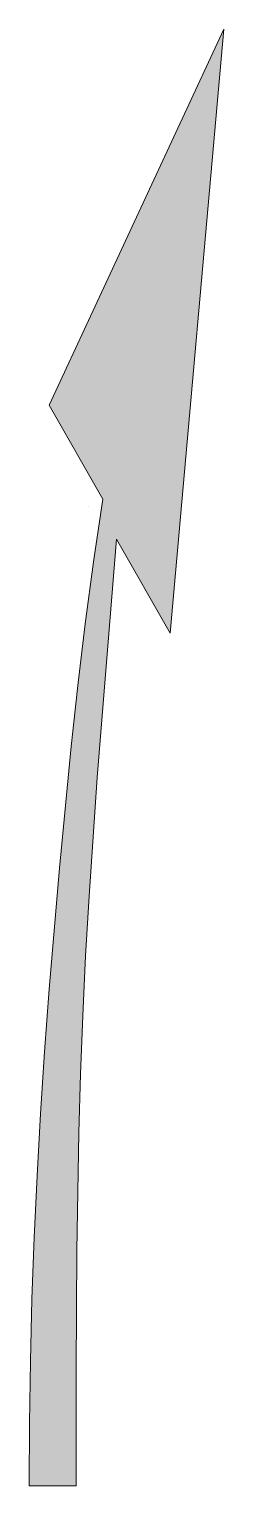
# Model space of a CAD drawing. Header units: metres. Extents: x 183 to 217, y 9 to 270.
import ezdxf

# ---------------------------------------------------------------- set-up
doc = ezdxf.new("R2010")
doc.units = ezdxf.units.M
doc.layers.add('FILL_WHITE_FFFFFF', color=7, linetype='Continuous', true_color=0xffffff)
doc.layers.add('STROKE_WHITE_FFFFFF', color=7, linetype='Continuous', true_color=0xffffff)

msp = doc.modelspace()

# ---------------------------------------------------------------- hatches: boundary and pattern name
at = {"layer": 'FILL_WHITE_FFFFFF', "true_color": 0xffffff}
h = msp.add_hatch(color=7, dxfattribs=at)
h.dxf.hatch_style = 1
h.paths.add_polyline_path([(186.15, 202.65), (217.35, 269.85), (207.75, 161.85), (198.15, 178.65), (194.7, 136.05), (193.26, 114.86), (192.65, 104.2), (192.15, 93.45), (191.75, 83.05), (191.46, 72.56), (191.1, 51.45), (190.97, 30.34), (190.95, 9.45), (182.55, 9.45), (182.61, 20.65), (182.77, 31.76), (183.06, 42.82), (183.45, 53.85), (183.96, 64.88), (184.57, 75.94), (185.31, 87.05), (186.15, 98.25), (187.99, 119.87), (190.05, 141.6), (191.24, 152.54), (192.56, 163.56), (194.06, 174.65), (195.75, 185.85), (186.15, 202.65)])

# ---------------------------------------------------------------- linework, layer by layer
at = {"layer": 'FILL_WHITE_FFFFFF', "lineweight": 0, "true_color": 0xffffff}
msp.add_lwpolyline([(186.15, 202.65), (217.35, 269.85), (207.75, 161.85), (198.15, 178.65), (194.7, 136.05), (193.26, 114.86), (192.65, 104.2), (192.15, 93.45), (191.75, 83.05), (191.46, 72.56), (191.1, 51.45), (190.97, 30.34), (190.95, 9.45), (182.55, 9.45), (182.61, 20.65), (182.77, 31.76), (183.06, 42.82), (183.45, 53.85), (183.96, 64.88), (184.57, 75.94), (185.31, 87.05), (186.15, 98.25), (187.99, 119.87), (190.05, 141.6), (191.24, 152.54), (192.56, 163.56), (194.06, 174.65), (195.75, 185.85)], close=True, dxfattribs=at)
at = {"layer": 'STROKE_WHITE_FFFFFF', "lineweight": 0, "true_color": 0xffffff}
msp.add_lwpolyline([(193.15, 184.49), (193.15, 184.49)], dxfattribs=at)

doc.saveas('drawing.dxf')
